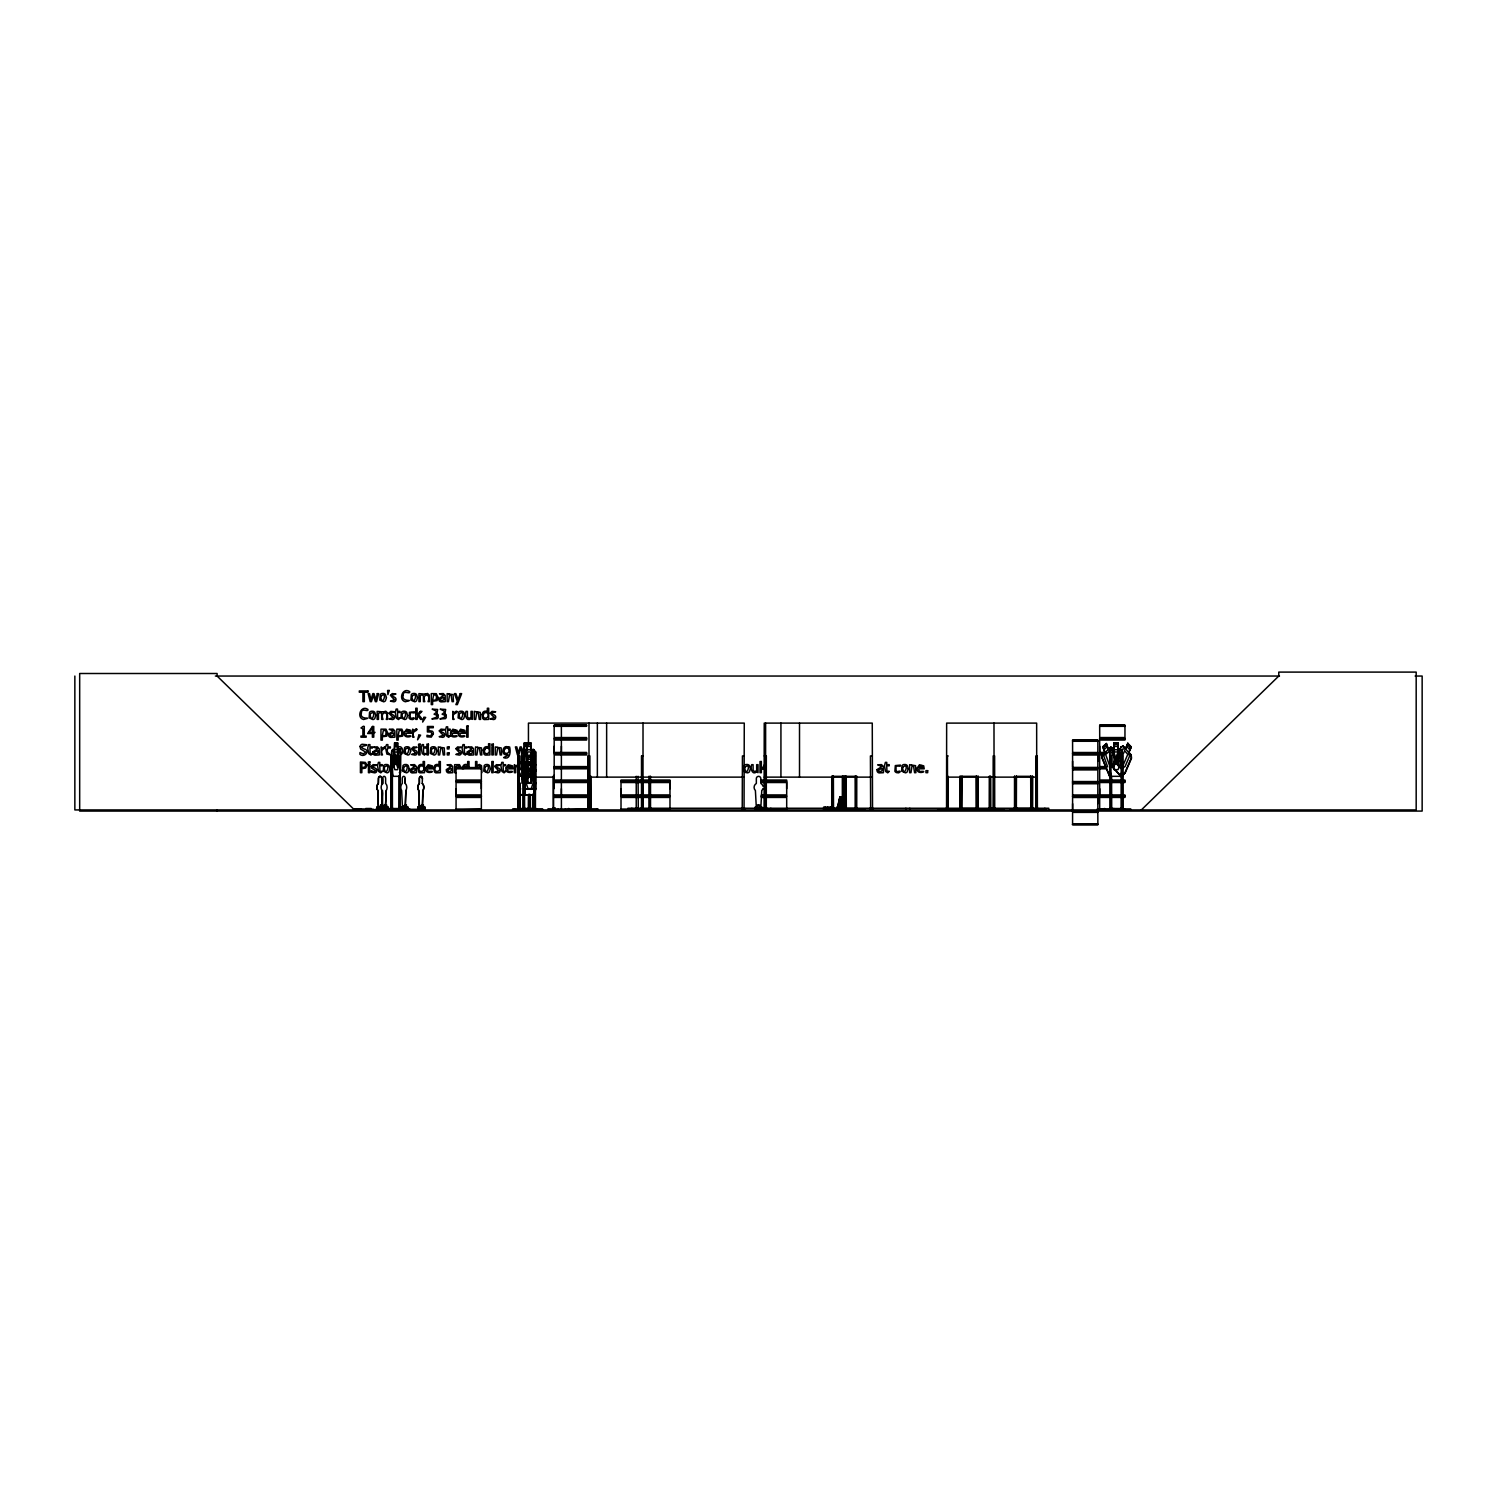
<?xml version="1.0" encoding="UTF-8"?>
<svg xmlns="http://www.w3.org/2000/svg" width="1497" height="1497" viewBox="0 0 1497 1497"><rect width="100%" height="100%" fill="white"/><g stroke="black" fill="none" stroke-linecap="round" stroke-linejoin="round"><path stroke-width="1.5" d="M456.061 794.926L456.061 782.519L481.342 782.519L481.304 794.926L456.061 794.926L456.098 788.732M481.304 788.732L481.304 782.519M560.514 752.448L554.189 752.448L554.208 746.255M586.637 794.926L561.375 794.926L561.394 788.732M586.637 752.448L561.375 752.448L561.394 746.255M648.444 794.926L621.012 794.926L621.03 788.732M669.964 788.732L669.964 782.519L651.027 782.519M786.673 788.732L786.673 782.519L761.393 782.519M1072.601 809.896L1072.601 803.683M1072.601 767.418L1072.601 761.206M1097.825 803.683L1097.825 797.489M1097.825 761.206L1097.825 755.012M1109.052 794.926L1099.677 794.926L1099.715 788.732M1106.021 752.448L1099.677 752.448L1099.715 746.255M776.082 809.652L755.573 809.914M755.835 808.904L786.673 809.072M776.082 808.904L776.101 809.933M386.245 790.547L385.421 807.893L386.245 790.547A4.51 2.975 -90 0 0 385.627 783.455L385.627 778.59A2.245 1.478 -90 0 0 384.149 776.344A2.245 1.478 -90 0 0 382.652 778.59L382.652 783.455A4.51 2.975 -90 0 0 382.034 790.547L382.652 807.893M405.855 790.547L405.238 807.893L405.855 790.547A4.51 2.975 -90 0 0 405.238 783.455L405.238 778.59A2.245 1.478 -90 0 0 403.741 776.344A2.245 1.478 -90 0 0 402.263 778.59L402.263 783.455A4.51 2.975 -90 0 0 401.645 790.547L402.468 807.893M422.229 807.893L422.846 790.547A4.51 2.975 -90 0 0 422.229 783.455L422.435 778.59A2.245 1.478 -90 0 0 420.956 776.344A2.245 1.478 -90 0 0 419.478 778.59L419.478 783.455A4.51 2.975 -90 0 0 418.861 790.547L419.478 807.893M422.229 783.455L422.435 783.455A4.51 2.975 -90 0 1 423.052 790.547L422.435 807.893L419.254 807.893L418.636 790.547A4.51 2.975 -90 0 1 419.254 783.455L419.254 778.59A2.245 1.478 -90 0 1 420.751 776.344A2.245 1.478 -90 0 1 422.229 778.59L422.435 778.59M382.54 790.547C382.933 809.259 380.65 804.376 380.687 806.191M381.81 806.097L382.465 792.699M839.854 807.632L840.304 796.984L839.854 801.232M462.292 768.747L463.322 765.566A3.144 3.144 0 0 1 465.024 764.518A3.649 3.649 0 0 1 467.682 764.986L467.682 761.524L469.029 761.524L469.029 768.223M762.796 768.747L763.826 765.566A3.144 3.144 0 0 1 765.51 764.518M384.093 805.985L385.964 805.161L384.093 805.423M384.355 806.172L386.338 805.704L384.317 805.33M384.598 805.236L386.32 805.573M404.022 805.985L406.099 805.423M404.377 806.172L406.005 806.097L404.882 805.311M421.686 805.311C424.4 807.108 419.572 804.114 422.959 806.191M420.919 805.423L423.09 805.423M380.332 805.33L381.567 805.161M380.388 806.247L382.147 805.536L381.323 806.191M385.927 805.48L384.186 805.498M404.957 805.461L404.078 805.929L406.117 805.779M405.968 806.191L405.107 805.573L406.08 805.536M380.65 806.191L380.65 805.236L381.641 806.191M380.65 805.947L382.184 805.779M758.231 805.947L758.174 805.311M463.677 768.71L464.594 766.127L467.682 766.108M764.181 768.71L765.921 765.734M554.115 809.877L586.656 809.409M1097.862 824.866L1072.357 824.622L1097.862 824.379L1097.825 812.384M1099.715 767.4L1105.984 766.913M1109.67 776.531L1101.904 757.856L1102.316 754.75L1104.786 752.523L1102.746 746.741L1106.545 743.466L1102.933 746.816M1109.726 776.307L1102.222 757.819L1102.503 754.75L1110.942 747.134L1112.758 748.013M838.414 807.632L840.023 796.984L837.01 809.765L839.836 796.984L840.958 796.984L843.447 807.632L843.41 776.176M399.418 776.325L400.522 769.683L399.605 776.325L392.495 776.325M526.551 764.892L528.759 772.471L526.645 780.517L529.508 773.93L531.435 780.349L532.539 780.386L530.219 772.527C534.747 764.873 531.042 760.439 529.451 770.974L526.551 764.892L527.58 761.337M421.144 805.629L421.611 805.573M838.021 807.632L839.967 796.984M534.71 782.65L533.231 789.05L525.129 789.05M533.306 789.256L534.597 782.613M533.493 795.244L534.785 788.601M381.978 808.904L382.034 809.933M533.512 774.117L534.523 769.72L533.288 776.325M937.702 809.765L964.274 809.765M955.872 808.904L955.928 809.933M980.367 809.765L980.423 808.81L980.441 809.933M998.536 808.904L998.593 809.933M1125.22 772.864L1131.545 758.137L1131.171 754.881L1128.944 752.448L1131.32 746.966L1128.588 752.504L1129.524 756.21L1125.108 766.427L1121.515 768.934L1118.315 765.416L1118.484 759.166L1122.881 748.93L1125.388 748.987L1127.877 743.204L1125.519 748.687L1123.18 746.124L1121.066 746.872L1114.76 761.561L1113.469 768.167L1121.515 777.018L1125.108 772.695M1120.86 776.325L1122.17 769.683L1122.002 751.981L1120.748 749.735M1122.32 769.72L1121.028 776.325L1111.073 776.325L1109.651 769.72L1111.261 776.325M579.713 808.904L579.788 809.933M579.695 809.765L597.733 809.802M597.322 808.904L597.266 809.933M523.651 751.045L524.549 746.909M743.279 767.736L744.196 765.566A3.2 3.2 0 0 1 746.049 764.518L747.583 764.518A3.162 3.162 0 0 1 749.417 765.566L750.39 768.691L749.417 771.816A3.162 3.162 0 0 1 747.583 772.845L744.701 772.284L743.279 769.608M514.519 808.904L514.594 809.933M531.547 809.765L531.622 808.81L531.641 809.933M508.269 747.246L509.616 746.909C510.776 751.101 510.383 760.326 503.647 757.632C504.339 756.808 512.386 754.114 505.238 754.731C500.522 753.309 503.46 744.177 508.269 747.246A3.593 3.593 0 0 0 505.612 746.76M536.88 808.904L536.843 809.765M823.612 809.765L864.967 809.802M836.43 808.904L836.505 809.933M1102.073 808.904L1102.166 809.933M1117.772 808.904L1117.866 809.933M533.624 789.05L535.814 782.65L533.755 789.256L525.054 789.256L523.969 782.65M533.868 795.244L535.739 788.601M533.493 776.101L535.402 769.683M535.701 769.72L533.737 776.325M529.451 756.079L531.716 751.831L530.724 756.097M519.347 752.879L520.657 748.743M1104.992 752.598L1103.85 756.172L1107.686 766.969M531.416 767.905L532.614 751.962L530.817 749.735L530.63 743.092L524.343 743.092L524.455 749.735L521.611 751.962L521.611 764.368L523.52 767.905M547.883 809.765L558.138 809.802M1009.876 809.765L1018.746 809.765M522.528 779.712L523.314 780.536M522.135 766.782L523.445 767.587M392.719 749.529L391.671 751.981L392.682 776.325M392.757 749.735L391.578 751.906L391.522 809.933M1072.582 769.907L1097.844 769.907L1097.844 781.864L1072.339 782.22L1097.862 782.519M763.807 808.904L763.957 809.933M1114.872 761.655L1121.066 746.872M524.343 788.638L525.26 762.46M527.861 768.448L525.26 768.448L524.343 770.824M524.268 770.899L525.466 768.448M523.407 807.968L523.407 809.933L523.782 751.906L524.923 749.529M524.979 749.735L523.894 751.981L525.241 795.244M1109.82 769.72L1109.651 751.868L1111.13 749.529L1113.993 749.529M1111.298 749.529L1109.782 751.962L1109.876 809.933M356.249 808.885L355.893 809.896M357.109 809.353L357.072 808.885M360.141 809.896L360.702 808.885M379.415 809.615C383.999 810.008 374.512 808.679 376.103 809.615M376.57 809.877L376.814 806.995L379.733 806.995L379.733 808.885M380.481 809.353L379.359 809.353L379.34 806.995M385.028 806.995L388.172 806.995L387.33 809.615M393.056 808.885L393.093 809.615M397.51 808.885L396.574 809.615M403.516 806.995L403.591 809.615M407.97 809.353L407.97 806.995L404.845 806.995M420.526 806.995L420.582 809.615M425.298 809.896L424.98 806.995L421.836 806.995M359.505 808.885L359.224 809.914M379.677 809.933L380.65 809.933M383.382 809.615L384.617 809.933M518.898 770.824L520.713 768.448L518.972 770.899M518.336 809.933L518.449 751.906L520.376 749.529M520.657 795.244L518.785 788.638L518.561 751.906L520.469 749.735L533.606 749.735M527.599 762.684L525.84 764.892L525.84 777.299L527.599 782.613L530.874 782.613L532.633 777.299L532.633 764.892L530.874 762.684M527.468 749.735L525.69 751.962L526.888 767.905M1114.124 749.735L1112.046 751.962L1112.046 764.368L1114.124 769.683L1118.016 769.683L1120.093 764.368L1120.093 751.962L1118.016 749.735L1118.147 742.886L1113.824 742.886L1113.824 749.529M400.41 753.44L400.878 748.725L397.323 748.893M757.033 809.896L756.153 809.914M761.43 808.885L761.954 806.995L761.954 809.353L760.12 809.877L761.299 809.447M456.098 809.877L481.36 809.39L481.342 797.433L456.061 797.433L456.061 809.39M554.115 767.437L560.496 766.913M561.394 809.877L561.394 797.433L586.637 797.433M1099.565 809.877L1124.977 809.39M1141.35 809.933L1278.775 676.045L1278.775 672.097L1416.181 672.097L1416.181 809.933L74.85 809.933L74.85 676.045M1108.585 749.249L1110.942 747.134M1109.052 751.475L1105.665 754.525L1109.502 765.323M397.323 747.752C401.907 743.579 405.051 752.729 400.672 754.787M476.925 766.707L477.973 765.996A2.302 2.302 0 0 1 479.47 765.772L480.537 768.129M387.012 809.933L387.929 809.914M394.216 809.933L393.299 809.914M423.819 809.933L425.017 809.615L354.602 809.615M424.063 809.615L424.98 809.353L354.284 809.914M355.201 809.933L354.546 808.885L373.408 809.353M383.064 809.914L384.242 809.877M512.573 809.802L542.719 809.802M754.787 809.933L755.199 806.995L755.704 809.896M586.656 766.913L561.132 767.25L586.656 767.437M651.027 797.433L669.982 797.433L669.982 809.39L620.899 809.858M1121.159 747.078L1123.18 746.124M456.005 711.449L454.171 712.572L452.824 711.374L452.824 719.402L454.171 719.402C449.231 713.227 460.009 712.946 456.005 711.449A2.638 2.638 0 0 1 457.072 711.431M415.885 729.207L414.07 730.33L412.704 729.151L412.704 737.179L414.07 737.179C409.13 730.985 419.909 730.723 415.885 729.207A2.638 2.638 0 0 1 416.971 729.189M384.336 746.984A2.638 2.638 0 0 1 385.403 746.947L382.502 748.107L381.155 746.909L381.155 754.937L382.502 754.937C379.471 749.043 384.692 749.567 385.627 746.909L386.544 744.608L387.891 744.608L387.891 746.909L390.38 746.909L390.38 748.032L387.891 748.032C385.552 752.935 389.538 753.197 390.38 754.862L386.881 754.095L385.627 748.032M517.55 764.742A2.638 2.638 0 0 1 518.636 764.724L515.717 765.865L514.369 764.668L514.369 772.695L515.717 772.695L515.717 767.007L518.636 766.127M215.343 676.045L1279.486 676.045M1415.133 676.045L1422.15 676.045L1422.15 811.075L1097.058 811.075M554.152 725.091L586.656 725.091M1099.659 725.091L1124.977 725.091M554.152 725.521L560.496 725.521L554.152 725.558L554.208 737.553L560.514 737.553M561.356 725.521L586.656 725.521L561.356 725.558L561.394 737.553L586.637 737.553M1099.659 725.521L1124.977 725.521L1099.659 725.558L1099.715 737.553L1124.958 737.553L1124.958 725.577M554.208 726.326L560.533 726.326M561.394 726.326L586.618 726.326M1099.715 726.326L1124.921 726.326M554.002 738.414L560.402 738.414M561.207 738.414L586.824 738.414M1099.509 738.414L1125.126 738.414M554.002 739.181L560.402 739.181M561.207 739.181L586.824 739.181M1099.509 739.181L1125.126 739.181M560.514 740.042L554.189 740.042L554.189 752.448M586.637 740.042L561.375 740.042L561.375 752.448M1072.544 740.042L1097.862 740.042M1124.958 740.042L1099.677 740.042L1099.677 752.448M1072.601 752.504L1072.582 740.547L1097.862 740.491L1097.825 752.504M1072.544 740.547L1097.862 740.51M1072.601 741.277L1097.825 741.277M530.93 742.886L524.156 742.886L524.343 749.735M394.628 743.092L397.584 743.092M1113.955 743.092L1118.016 743.092M1102.746 746.741L1105.16 752.598M392.513 749.529L394.721 749.529M397.472 749.529L399.587 749.529L400.616 751.868L400.597 772.695L399.25 772.695M520.264 749.529L524.268 749.529M524.736 749.529L527.356 749.529M529.882 749.529L533.681 749.529M1117.978 749.529L1120.991 749.529L1122.17 751.981L1122.151 769.72M392.57 749.735L399.549 749.735M1111.186 749.735L1120.935 749.735M534.71 788.638L534.335 751.868L534.279 809.933M533.568 749.529L535.701 751.868L535.814 788.638L533.98 795.244L520.544 795.244M1072.582 752.504L1097.844 752.504M554.002 753.309L560.402 753.309M561.207 753.309L586.824 753.309M1072.395 753.365L1098.012 753.365M1099.509 753.309L1105.909 753.309M554.002 754.076L560.402 754.076M561.207 754.076L586.824 754.076M1072.395 754.132L1098.012 754.132M1099.509 754.076L1103.252 754.076M518.711 754.937L517.457 754.937L515.398 746.909L516.821 746.909L518.224 753.122L520.133 746.909L521.255 746.909L522.547 751.045M560.514 754.956L554.189 754.956L554.189 766.913M586.637 754.956L561.375 754.956L561.375 766.913M1103.401 754.956L1099.677 754.956L1099.677 766.913M400.335 755.929L399.699 809.933L399.793 807.968M524.511 755.929L522.94 755.929L523.145 809.933M527.487 755.817L531.192 755.817L531.267 768.653L533.026 770.88L533.026 783.287L531.267 788.601L527.973 788.601L526.214 783.287L526.214 770.88L527.973 768.653L527.973 762.01M535.402 755.929L533.231 755.929L533.231 769.439M643.018 755.929L641.502 755.929L641.502 809.933M744.271 755.929L742.437 755.929L742.213 809.933M764.237 755.929L766.333 755.929L766.296 809.933M872.264 755.929L870.431 755.929L870.636 809.933M946.647 755.929L948.088 755.929M1109.876 755.929L1111.036 755.929L1110.811 809.933M527.674 761.805L531.379 761.805L531.379 768.448M527.674 762.46L525.073 762.46L524.156 764.836M531.005 762.46L533.811 762.46L535.701 764.799M520.563 762.684L521.63 762.684M525.129 762.684L533.419 762.684M527.599 764.892L530.874 764.892L530.874 777.299L527.599 777.299L527.674 755.817M554.208 766.595L560.533 766.595M561.394 766.595L586.618 766.595M1099.715 766.595L1106.04 766.595M456.042 767.568L481.36 767.568M554.152 767.568L560.533 767.437M761.355 767.568L765.173 767.531M1097.844 767.418L1072.582 767.418L1072.582 755.012L1097.844 755.012L1097.825 767.418M1099.659 767.568L1106.021 767.437M456.042 768.036L481.36 767.998M560.496 767.998L554.152 768.055L554.133 788.638L554.021 775.278M561.356 767.998L586.656 768.055M761.355 767.998L765.117 768.036M1099.659 767.998L1105.984 768.036M531.192 768.448L533.924 768.448M1072.395 768.279L1098.012 768.279M456.098 768.803L481.304 768.803M520.675 768.653L521.742 768.653M525.316 768.653L533.606 768.653M554.208 768.803L560.533 768.803M561.394 768.803L586.618 768.803M761.412 768.803L765.192 768.803M1099.715 768.803L1106.04 768.803M1072.395 769.046L1098.012 769.046M391.578 769.72L392.757 776.101M518.449 769.72L520.32 776.325M523.594 769.72L524.511 774.117M534.71 770.787L534.897 788.638M535.814 770.787L533.811 768.448M455.986 772.695L454.639 772.695L454.639 764.668L459.485 764.649L460.945 767.493M832.837 776.325L842.175 776.325M845.637 776.325L854.974 776.325M962.29 776.325L976.4 776.325M1016.781 776.325L1030.89 776.325M535.421 777.13L554.058 777.13M588.995 777.13L744.271 777.13M764.237 777.13L872.264 777.13M946.647 777.13L1036.654 777.13M381.66 778.59L381.866 778.59A2.245 1.647 -90 0 0 380.201 776.344A2.245 1.647 -90 0 0 378.367 778.59L378.367 783.455A4.51 3.312 -90 0 0 377.862 790.547L378.367 807.893L377.862 790.547A4.51 3.312 -90 0 1 378.367 783.455L378.554 778.59A2.245 1.647 -90 0 1 380.201 776.344A2.245 1.647 -90 0 1 381.66 778.59L381.866 783.455A4.51 3.312 -90 0 1 382.54 784.166A4.51 3.312 -90 0 0 381.66 783.455L381.866 783.455M382.652 778.59L382.652 783.455M405.238 778.59L405.238 783.455M554.189 780.031L560.514 780.031M586.637 780.031L561.375 780.031L561.375 768.055M621.012 780.031L648.444 780.031M651.027 780.031L669.982 780.031M761.393 780.031L786.692 780.031M1109.052 780.031L1099.677 780.031L1099.677 768.055M1112.327 780.031L1124.958 780.031M455.893 780.891L481.51 780.891M554.002 780.891L560.402 780.891M561.207 780.891L586.824 780.891M620.843 780.891L648.295 780.891M650.952 780.891L670.169 780.891M761.206 780.891L786.879 780.891M1099.509 780.891L1108.996 780.891M1112.327 780.891L1125.126 780.891M455.893 781.659L481.51 781.659M554.002 781.659L560.402 781.659M561.207 781.659L586.824 781.659M620.843 781.659L648.295 781.659M650.952 781.659L670.169 781.659M761.206 781.659L786.879 781.659M1072.601 781.546L1097.825 781.546M1099.509 781.659L1108.996 781.659M1112.327 781.659L1125.126 781.659M554.189 782.519L560.514 782.519M586.637 782.519L561.375 782.519L561.375 794.926M648.444 782.519L621.012 782.519L621.012 794.926M1109.052 782.519L1099.677 782.519L1099.677 794.926M1112.327 782.519L1124.958 782.519M1072.544 782.987L1097.862 782.968M1072.601 783.754L1097.825 783.754M382.034 790.547L382.446 807.893M520.675 795.019L533.849 795.019M554.189 794.926L560.514 794.926M651.027 794.926L669.982 794.926L669.982 782.519M761.393 794.926L786.692 794.926L786.692 782.519M1072.582 794.982L1097.844 794.982M1112.327 794.926L1124.958 794.926M455.893 795.786L481.51 795.786M554.002 795.786L560.402 795.786M561.207 795.786L586.824 795.786M620.843 795.786L648.295 795.786M650.952 795.786L670.169 795.786M761.206 795.786L786.879 795.786M1072.395 795.843L1098.012 795.843M1099.509 795.786L1108.996 795.786M1112.327 795.786L1125.126 795.786M455.893 796.554L481.51 796.554M554.002 796.554L560.402 796.554M561.207 796.554L586.824 796.554M620.843 796.554L648.295 796.554M650.952 796.554L670.169 796.554M761.206 796.554L786.879 796.554M1072.395 796.61L1098.012 796.61M1099.509 796.554L1108.996 796.554M1112.327 796.554L1125.126 796.554M554.189 797.433L560.514 797.433M648.444 797.433L621.012 797.433L621.012 809.39M761.393 797.433L786.692 797.433L786.692 809.39L755.835 809.652M1109.052 797.433L1099.677 797.433L1099.677 809.39M1112.327 797.433L1124.958 797.433M382.577 804.937L380.837 804.937L380.706 809.353M380.912 806.995L384.055 806.995L384.055 808.885M845.15 807.126L836.729 807.126L836.823 808.249M390.736 807.968L392.513 807.968M398.726 807.968L400.504 807.968L400.429 809.933M524.68 807.968L522.771 807.968L522.865 809.933M528.254 807.968L530.219 807.968L530.237 809.933M532.464 807.968L535.57 807.968M555.069 807.968L553.029 807.968L553.029 809.933M587.778 807.968L591.165 807.968M638.283 807.968L636.019 807.968L636.094 809.933M643.186 807.968L641.334 807.968L641.39 809.933M648.725 807.968L650.69 807.968M742.213 807.968L744.477 807.968L744.533 809.933M764.013 807.968L766.501 807.968L766.52 809.933M831.696 807.968L833.548 807.968M845.094 807.968L846.348 807.968M856.958 807.968L854.955 807.968L855.012 809.933M872.47 807.968L870.206 807.968L870.206 809.933M946.478 807.968L948.237 807.968M989.124 807.968L990.902 807.968M993.016 807.968L994.794 807.968M1035.681 807.968L1037.44 807.968M1109.689 807.968L1111.747 807.968M1121.066 807.968L1123.124 807.968M365.736 808.492L371.275 808.492M388.097 808.492L391.091 808.492M391.802 808.53L399.418 808.53M519.74 808.53L533.643 808.53M648.781 808.53L649.361 809.933M832.931 808.53L838.152 808.53M845.73 808.53L855.573 808.53M961.86 808.53L976.325 808.53M1016.351 808.53L1030.815 808.53M1111.167 808.53L1121.646 808.53M380.837 808.885L410.215 809.353M456.098 809.072L481.304 809.072M560.533 809.072L547.996 808.81L548.052 809.933M561.394 809.072L597.902 808.81L597.752 809.933M621.03 809.072L669.964 809.072M744.683 808.904L744.589 809.765M832.987 808.904L837.74 808.81M844.982 808.81L864.836 808.81L864.798 809.933M872.545 808.904L872.526 809.933L872.264 723.107L764.237 723.107L764.088 809.933M973.761 809.933L973.761 808.81L1003.608 809.802M1046.178 808.848L1027.99 808.81L1027.99 809.933M1097.245 808.904L1130.74 808.904L1130.647 809.933M576.046 809.802L565.698 809.802M973.855 808.848L1003.533 809.652M1097.245 809.652L1130.834 809.802M1072.395 810.756L1098.012 810.756M1073.667 811.075L79.678 811.075L79.678 673.5L217.102 673.5L217.102 676.045L354.508 809.933M1072.395 811.524L1098.012 811.524M1097.844 812.384L1072.582 812.384L1072.582 824.342M1072.601 824.024L1097.825 824.024M1106.32 743.766L1108.36 749.548L1110.868 749.847M444.946 713.788L445.657 709.466L440.193 709.148C441.615 710.345 447.64 710.813 442.083 714.2C450.26 716.614 440.118 718.429 439.893 718.972L445.451 718.635A3.331 3.331 0 0 0 446.349 716.932L444.946 713.788A2.32 2.32 0 0 1 446.2 715.061M436.918 713.788L437.629 709.466L432.165 709.148C433.569 710.345 439.613 710.813 434.055 714.2C442.326 716.689 431.866 718.429 431.866 718.972L437.423 718.635A3.331 3.331 0 0 0 438.303 716.932L436.918 713.788A2.32 2.32 0 0 1 438.172 715.061M1110.774 747.377L1112.664 748.201M1037.159 808.81L1037.122 809.933M540.735 809.765L540.567 809.933M1114.984 808.81L1114.947 809.933M1107.106 809.765L1106.994 809.933M852.036 808.81L852.223 809.933M848.537 809.765L848.462 808.81L848.425 809.933M658.792 809.765L634.148 809.802M525.522 808.81L525.503 809.933M651.644 808.81L651.607 809.933M634.036 808.81L634.017 809.933M1046.216 809.765L1028.102 809.802M1003.495 808.81L1003.477 809.933M409.242 808.904L409.186 809.933M391.054 808.81L391.035 809.933M1127.709 743.204L1131.32 746.966M1127.746 743.522L1130.946 747.022M1123.012 746.124L1131.04 755.012L1131.227 758.1L1124.939 772.695L1121.515 776.737L1113.618 768.073M533.624 762.684L535.514 764.892M533.737 768.653L535.627 770.88M524.025 752.168L522.135 752.186L524.025 756.079M533.25 749.529L534.523 751.868M533.063 749.529L534.392 751.962M521.705 777.299L523.594 780.854M533.456 762.46L534.71 764.799L533.269 762.46M533.456 768.448L534.785 770.88M533.419 768.653L534.597 770.88M399.381 749.529L400.522 751.962M1028.364 808.904L1028.252 809.933M982.762 808.904L982.631 809.933M1106.377 743.466L1108.547 749.548M527.599 757.8L526.083 751.831L528.254 756.079M518.748 769.683L520.469 776.101M518.972 788.601L520.788 795.019M843.316 807.632L840.94 796.984L842.774 807.632M524.268 782.613L525.316 789.05M524.268 788.601L525.428 795.244M842.399 807.632L840.771 796.984L841.464 807.632M459.598 768.129L458.531 765.772A2.302 2.302 0 0 0 457.034 765.996L455.986 766.707L456.061 780.031L481.342 780.031L481.342 768.055M840.509 796.984L840.771 803.365M1123.311 808.81L1123.311 809.933M1123.068 807.968L1122.975 809.933L1122.937 755.929L1121.234 755.929L1121.103 809.933M1122.394 755.929L1122.525 809.933M1122.189 807.968L1122.076 809.933M1121.796 776.176L1121.796 809.933M1121.646 807.968L1121.646 809.933M1117.847 743.092L1117.847 749.735M1113.993 742.886L1113.955 749.735M1114.105 808.53L1114.105 809.933M1113.543 808.53L1113.543 809.933M1111.579 776.176L1111.71 809.933M1111.167 807.968L1111.317 809.933M1110.737 807.968L1110.662 809.933M1109.838 807.968L1109.745 809.933M1104.786 808.53L1104.786 809.933M1104.206 808.53L1104.206 809.933M1097.844 783.025L1097.825 794.982M1097.825 809.896L1097.844 797.489L1072.582 797.489L1072.582 809.896M1072.601 769.907L1072.582 781.864M1072.582 783.025L1072.601 794.982M1048.779 809.933L1048.779 808.249L627.935 808.249L627.935 809.933M1046.141 808.81L1046.141 809.933M1044.85 808.249L1044.85 809.933M1037.384 809.933L1037.271 755.929L1035.83 755.929L1035.737 809.933M1036.747 809.933L1036.654 723.107L946.647 723.107L946.553 809.933M1036.467 776.288L1036.373 809.933M1032.836 809.933L1032.836 807.968L1030.516 807.968L1030.516 809.933M1032.649 776.176L1032.537 809.933M1032.331 776.176L1032.331 809.933M1032.107 807.968L1032.051 809.933M1031.283 807.968L1031.283 809.933M1031.003 776.176L1031.003 809.933M1030.703 776.176L1030.815 809.933M1018.914 809.933L1018.914 808.81L1009.914 808.904L1010.045 809.933M1016.65 809.933L1016.65 807.968L1014.33 807.968L1014.33 809.933M1016.463 776.176L1016.351 809.933M1016.164 776.176L1016.164 809.933M1015.883 807.968L1015.92 809.933M1015.097 807.968L1015.06 809.933M1014.816 776.176L1014.816 809.933M1014.517 776.176L1014.517 809.933M994.719 809.933L994.626 755.929L993.185 755.929L993.091 809.933M993.989 723.107L994.102 809.933M993.821 755.929L993.727 809.933M990.733 776.288L990.827 809.933M990.116 776.288L990.209 809.933M989.929 776.288L989.835 809.933M989.292 776.288L989.199 809.933M985.325 808.81L985.325 809.933M978.346 809.933L978.346 807.968L976.025 807.968L976.025 809.933M978.159 776.176L978.159 809.933M977.859 776.176L977.859 809.933M977.578 807.968L977.578 809.933M976.755 807.968L976.793 809.933M976.512 776.176L976.512 809.933M976.212 776.176L976.325 809.933M964.424 809.933L964.424 808.81L937.721 808.904L937.796 809.933M962.159 809.933L962.159 807.968L959.839 807.968L959.839 809.933L960.026 776.176M961.972 776.176L961.86 809.933M961.673 776.176L961.43 809.933M960.625 807.968L960.569 809.933M960.344 776.176L960.344 809.933M948.088 776.288L948.181 809.933M947.451 755.929L947.545 809.933M947.264 776.288L947.264 809.933M909.82 808.249L909.82 809.933M905.872 808.249L905.872 809.933M872.04 807.968L872.04 809.933M856.771 776.176L856.733 809.933M856.34 807.968L856.34 809.933M856.209 776.176L856.209 809.933M855.704 776.176L855.91 809.933M855.573 807.968L855.573 809.933M855.143 776.176L855.18 809.933M852.878 809.933L852.878 808.81L852.672 809.933M846.179 776.176L846.31 809.933M845.73 807.968L845.73 809.933M845.618 776.176L845.393 809.933L845.113 776.176M844.533 776.176L844.533 807.688M843.99 776.176L843.99 807.688M843.522 807.126L843.522 808.249M842.905 776.176L842.905 803.197M842.774 808.53L842.774 809.933M842.343 776.176L842.343 803.197M842.212 808.53L842.212 809.933M840.921 807.126L840.921 808.249M840.079 808.81L840.079 809.933M838.264 807.126L838.264 808.249M833.38 776.176L833.511 809.933M832.931 807.968L832.931 809.933M832.819 776.176L832.613 809.933M832.313 776.176L832.313 807.688M832.519 807.968L832.519 809.933M832.014 808.249L832.014 807.126L823.593 807.126L823.687 808.249M831.733 776.176L831.733 807.688M830.386 807.126L830.386 808.249M827.766 807.126L827.766 808.249M825.128 807.126L825.128 808.249M823.706 808.81L823.706 809.933M799.51 723.107L799.51 777.13M780.929 723.107L780.929 777.13M770.843 808.249L770.843 809.933M766.913 808.249L766.913 809.933M766.052 755.929L765.846 809.933M765.622 723.107L765.603 809.933M765.51 807.968L765.397 809.933M764.443 807.968L764.443 809.933M759.615 808.885L759.615 804.937L757.557 804.937L757.557 808.885M744.046 809.933L744.271 723.107L528.441 723.107L528.441 743.373M742.643 807.968L742.643 809.933M658.699 808.81L658.699 809.933M650.521 776.288L650.521 809.933M649.941 776.288L649.941 809.933M649.735 807.968L649.642 809.933M648.893 776.288L648.931 809.933L648.781 807.968M643.018 723.107L642.999 809.933M642.4 776.288L642.625 809.933M642.119 755.929L642.307 809.933M642.007 807.968L641.988 809.933M638.059 776.288L638.283 809.933M637.853 807.968L637.853 809.933M636.45 807.968L636.45 809.933M636.244 776.288L636.225 809.933M631.865 808.249L631.865 809.933M606.641 723.107L606.641 777.13M597.359 723.107L597.359 777.13M590.997 776.288L591.109 809.933M590.417 776.288L590.529 809.933M590.005 807.968L590.005 809.933L589.912 755.929L587.965 755.929L587.834 809.933M589.406 807.968L589.406 809.933M589.294 776.288L589.294 809.933M588.995 723.107L588.995 809.933M588.546 776.288L588.415 809.933M588.396 755.929L588.321 809.933M581.192 808.81L581.061 809.933M575.915 809.652L575.802 809.933M568.879 808.53L568.879 809.933M568.523 808.53L568.523 809.933M565.454 808.81L565.454 809.933M558.381 808.81L558.381 809.933M555.331 808.53L555.331 809.933M554.975 808.53L554.975 809.933M554.545 807.968L554.508 809.933M553.871 807.968L553.815 809.933M553.572 776.176L553.572 809.933M553.216 776.176L553.291 809.933M542.569 809.933L542.569 808.81L512.685 808.904L512.816 809.933M536.955 808.81L536.955 809.933M535.589 751.868L535.402 809.933M535.271 807.968L535.215 809.933M535.047 791.932L535.047 809.933M533.83 755.929L534.111 809.933M533.643 809.933L533.624 794.196L533.288 809.933M533.119 807.968L533.119 809.933M532.633 794.196L532.576 809.933L532.52 807.968M530.743 742.886L530.817 749.735M530.817 764.368L530.817 751.962L527.468 751.962L527.468 764.368M530.05 794.402L530.013 809.933M529.47 794.402L529.582 809.933M529.264 807.968L529.302 809.933M529.021 794.402L528.89 809.933M528.441 794.402L528.31 809.933M527.356 742.886L527.3 749.735M527.169 742.886L527.169 749.529M525.41 744.215L525.41 746.423M524.455 751.962L524.511 764.93M524.511 791.932L524.624 809.933M523.913 791.932L524.025 809.933M521.705 764.892L521.929 783.287M520.095 809.933L520.095 807.968L517.794 807.968L517.812 809.933M519.908 769.439L519.908 755.929L517.981 755.929L518.056 809.933M519.908 782.931L519.908 809.933M519.553 782.931L519.74 809.933M519.272 807.968L519.328 809.933M518.972 764.93L518.898 788.638M518.58 807.968L518.636 809.933M481.884 772.695L481.51 765.659L479.358 764.443L476.925 765.566L476.925 761.524L475.578 761.524L475.578 768.223M424.624 806.995L424.624 808.885L418.075 808.885L418.075 806.995M423.426 808.885L423.426 804.937L421.817 804.937L421.817 808.885M423.183 804.937L423.183 808.885M422.06 804.937L422.06 808.885M420.863 808.885L420.863 806.995L417.738 806.995L417.738 809.353M407.633 806.995L407.633 808.885M406.435 808.885L406.435 804.937L404.826 804.937L404.826 808.885M406.192 804.937L406.192 808.885M405.069 804.937L405.182 809.353M403.872 808.885L403.872 806.995L400.728 806.995L400.728 809.353M401.084 806.995L401.084 808.885M400.335 751.962L400.204 809.933M398.876 776.176L398.782 809.933M397.472 742.886L397.379 749.735M394.721 742.886L393.355 764.368L394.834 769.683L397.584 769.683L399.044 764.368L397.678 742.886L394.534 742.886L394.628 749.735M392.439 809.933L392.345 755.929L390.904 755.929L390.904 809.933M391.709 776.176L391.802 809.933M387.817 806.995L387.817 808.885M386.619 808.885L386.619 804.937L385.01 804.937L385.01 808.885M386.376 804.937L386.376 808.885M385.253 804.937L385.253 808.885M383.7 806.995L383.7 809.353M381.267 806.995L381.267 808.885M377.207 806.995L377.207 808.885M217.102 809.933L217.102 811.075M762.927 788.526A4.51 4.51 0 0 1 761.767 790.547L760.832 807.893L756.341 807.893L755.405 790.547A4.51 4.51 0 0 1 756.341 783.455L756.341 778.59A2.245 2.245 0 0 1 758.586 776.344A2.245 2.245 0 0 1 760.832 778.59L760.832 783.455A4.51 4.51 0 0 1 762.927 786.187M409.86 714.724L410.44 717.624A1.965 1.965 0 0 0 411.619 718.373C416.147 716.202 414.37 720.749 410.646 719.327A3.106 3.106 0 0 1 409.018 717.98L409.467 712.291L414.538 711.823C415.474 714.911 409.598 710.214 409.86 714.724M895.73 768.017L896.31 770.918A1.965 1.965 0 0 0 897.489 771.666C902.017 769.495 900.221 774.043 896.516 772.62A3.106 3.106 0 0 1 894.888 771.273L895.318 765.585L900.408 765.098C901.344 768.186 895.449 763.507 895.73 768.017M387.704 732.95L386.75 736.15L382.334 736.767L382.334 740.136L380.968 740.136L380.968 729.151L386.001 729.189L387.704 732.95M403.572 732.95L402.599 736.15L398.183 736.767L398.183 740.136L396.836 740.136L396.836 729.151L401.87 729.189L403.572 732.95M438.003 697.415L437.049 700.615L432.614 701.251L432.614 704.6L431.267 704.6L431.267 693.616L436.301 693.672L438.003 697.415M361.357 713.096C359.299 721.011 374.662 716.408 363.584 719.514C356.024 717.718 360.945 704.488 367.925 709.428C368.749 712.74 361.002 706.996 361.357 713.096M375.747 715.398L374.774 718.523A3.162 3.162 0 0 1 372.94 719.57L369.123 717.868L369.572 712.273A3.2 3.2 0 0 1 371.406 711.225L372.94 711.225A3.162 3.162 0 0 1 374.774 712.273L375.747 715.398M386.432 697.639L385.459 700.764A3.162 3.162 0 0 1 383.625 701.794L379.789 700.109L380.238 694.514A3.2 3.2 0 0 1 382.072 693.467L383.625 693.467A3.162 3.162 0 0 1 385.459 694.514L386.432 697.639M389.875 768.691L388.902 771.816A3.162 3.162 0 0 1 387.068 772.845L383.251 771.161L383.7 765.566A3.2 3.2 0 0 1 385.534 764.518L387.068 764.518A3.162 3.162 0 0 1 388.902 765.566L389.875 768.691M403.123 695.319C401.065 703.253 416.447 698.631 405.369 701.756C397.809 699.941 402.73 686.73 409.71 691.651C410.534 694.982 402.768 689.238 403.123 695.319M407.596 715.398L406.604 718.523A3.162 3.162 0 0 1 404.789 719.57L400.953 717.868L401.402 712.273A3.2 3.2 0 0 1 403.236 711.225L404.789 711.225A3.162 3.162 0 0 1 406.604 712.273L407.596 715.398M409.186 768.691L408.213 771.816A3.162 3.162 0 0 1 406.379 772.845L402.562 771.161L403.011 765.566A3.2 3.2 0 0 1 404.845 764.518L406.379 764.518A3.162 3.162 0 0 1 408.213 765.566L409.186 768.691M410.721 750.933L409.729 754.058A3.162 3.162 0 0 1 407.914 755.087L404.078 753.403L404.527 747.808A3.2 3.2 0 0 1 406.361 746.76L407.914 746.76A3.162 3.162 0 0 1 409.729 747.789L410.721 750.933M417.532 697.639L416.54 700.764A3.162 3.162 0 0 1 414.725 701.794L410.889 700.109L411.338 694.514A3.2 3.2 0 0 1 413.172 693.467L414.725 693.467A3.162 3.162 0 0 1 416.559 694.514L417.532 697.639M436.918 750.933L435.945 754.058A3.162 3.162 0 0 1 434.111 755.087L430.294 753.403L430.743 747.808A3.2 3.2 0 0 1 432.577 746.76L434.111 746.76A3.162 3.162 0 0 1 435.945 747.789L436.918 750.933M464.725 715.398L463.752 718.523A3.162 3.162 0 0 1 461.918 719.57L458.082 717.868L458.531 712.273A3.2 3.2 0 0 1 460.365 711.225L461.918 711.225A3.162 3.162 0 0 1 463.752 712.273L464.725 715.398M490.38 768.691L489.407 771.816A3.162 3.162 0 0 1 487.573 772.845L483.756 771.161L484.205 765.566A3.2 3.2 0 0 1 486.038 764.518L487.573 764.518A3.162 3.162 0 0 1 489.407 765.566L490.38 768.691M908.23 768.691L907.257 771.816A3.162 3.162 0 0 1 905.423 772.845L901.606 771.161L902.055 765.566A3.2 3.2 0 0 1 903.889 764.518L905.423 764.518A3.162 3.162 0 0 1 907.257 765.566L908.23 768.691M404.471 732.276C402.337 740.79 417.495 734.765 407.334 736A2.227 2.227 0 0 1 406.174 735.027L405.781 733.305L411.338 733.305L410.833 730.33L406.623 729.207L404.471 732.276M417.813 767.755L418.58 771.853A2.582 2.582 0 0 0 420.096 772.845L424.474 772.695L424.474 761.524L423.127 761.524L423.127 764.986A3.649 3.649 0 0 0 420.47 764.518A3.144 3.144 0 0 0 418.767 765.566L417.813 767.755M425.953 767.793C423.838 776.325 438.939 770.281 428.797 771.516A2.227 2.227 0 0 1 427.655 770.562L427.263 768.822L432.82 768.822L432.315 765.846L428.105 764.742L425.953 767.793M433.7 767.755L434.448 771.853A2.582 2.582 0 0 0 435.983 772.845L440.361 772.695L440.361 761.524L439.014 761.524L439.014 764.986A3.649 3.649 0 0 0 436.357 764.518A3.144 3.144 0 0 0 434.654 765.566L433.7 767.755M450.709 732.276C448.576 740.79 463.696 734.765 453.554 736A2.227 2.227 0 0 1 452.412 735.027L452.019 733.305L457.577 733.305L457.053 730.33L452.843 729.207L450.709 732.276M458.456 732.276C456.323 740.79 471.443 734.765 461.301 736A2.227 2.227 0 0 1 460.159 735.027L459.747 733.305L465.324 733.305L464.8 730.33L460.589 729.207L458.456 732.276M482.034 714.481L482.801 718.56A2.582 2.582 0 0 0 484.317 719.57L488.696 719.402L488.696 708.231L487.348 708.231L487.348 711.711A3.649 3.649 0 0 0 484.691 711.243A3.144 3.144 0 0 0 482.988 712.273L482.034 714.481M483.25 749.997L483.999 754.095A2.582 2.582 0 0 0 485.533 755.087L489.912 754.937L489.912 743.747L488.565 743.747L488.565 747.228A3.649 3.649 0 0 0 485.907 746.76A3.144 3.144 0 0 0 484.205 747.808L483.25 749.997M506.136 767.793C504.021 776.325 519.122 770.281 508.98 771.516A2.227 2.227 0 0 1 507.839 770.562L507.446 768.822L513.003 768.822L512.498 765.846L508.288 764.742L506.136 767.793M917.343 767.793C915.21 776.325 930.329 770.281 920.187 771.516A2.227 2.227 0 0 1 919.046 770.562L918.653 768.822L924.21 768.822L923.705 765.846L919.476 764.742L917.343 767.793M389.183 690.473L387.891 694.627L387.592 690.473L389.183 690.473M433.363 733.773L431.286 737.123L426.982 736.786L426.982 735.27L430.649 736L431.903 733.755L430.949 731.996L427.412 731.977L427.412 726.475L433.288 726.475L433.288 727.729L428.816 727.729L428.816 730.573L432.259 731.191A2.657 2.657 0 0 1 433.288 732.894L433.363 733.773M367.177 765.229L365.642 768.092L361.844 768.71L361.844 772.695L360.421 772.695L360.421 761.992L365.343 762.366L367.177 765.229M371.368 766.408L371.743 768.279L375.71 770.562L374.007 771.741L371.293 770.693L371.293 772.209L374.699 772.845A3.069 3.069 0 0 0 376.29 772.153C379.789 766.127 365.904 768.298 376.795 765.061L373.09 764.649L371.368 766.408M390.511 695.357C394.721 701.326 397.229 698.65 390.418 701.157L393.842 701.794A3.069 3.069 0 0 0 395.433 701.101C398.913 695.076 385.047 697.246 395.938 694.009L392.233 693.598L390.511 695.357M389.089 713.115C393.299 719.084 395.807 716.408 388.995 718.934L392.42 719.552A3.069 3.069 0 0 0 394.01 718.878C397.491 712.834 383.625 715.005 394.516 711.767L390.811 711.356L389.089 713.115M411.694 748.65C415.904 754.619 418.411 751.943 411.6 754.451L415.025 755.087A3.069 3.069 0 0 0 416.615 754.394C420.096 748.35 406.23 750.54 417.12 747.302L413.415 746.891L411.694 748.65M439.295 730.892C443.505 736.842 446.012 734.166 439.201 736.692L442.625 737.329A3.069 3.069 0 0 0 444.197 736.636C447.697 730.592 433.831 732.763 444.721 729.526L441.016 729.114L439.295 730.892M455.911 748.65C460.103 754.619 462.629 751.943 455.818 754.451L459.242 755.087A3.069 3.069 0 0 0 460.814 754.394C464.313 748.35 450.429 750.54 461.338 747.302L457.633 746.891L455.911 748.65M490.249 713.115C494.44 719.084 496.967 716.408 490.155 718.934L493.58 719.552A3.069 3.069 0 0 0 495.151 718.878C498.651 712.834 484.766 715.005 495.675 711.767L491.97 711.356L490.249 713.115M494.721 766.408C498.931 772.377 501.458 769.701 494.646 772.209L498.052 772.845A3.069 3.069 0 0 0 499.642 772.153C503.142 766.127 489.257 768.298 500.148 765.061L496.443 764.649L494.721 766.408M360.029 746.479L360.665 749.043L365.68 752.112L363.303 753.908L359.991 752.504L359.879 754.301C364.407 758.436 371.05 750.184 363.958 748.912C356.922 745.581 367.551 746.329 366.746 744.739L362.124 744.271A3.406 3.406 0 0 0 360.534 745.394L360.029 746.479M370.115 714.05C371.106 726.475 377.749 707.594 370.115 714.05M380.799 696.273C381.791 708.717 388.434 689.836 380.799 696.273M384.242 767.325C385.234 779.769 391.877 760.888 384.242 767.325M401.963 714.05C402.936 726.475 409.598 707.594 401.963 714.05M405.088 749.567C406.061 761.992 412.723 743.111 405.088 749.567M403.554 767.325C404.546 779.769 411.207 760.888 403.554 767.325M411.9 696.273C412.891 708.717 419.534 689.836 411.9 696.273M431.286 749.567C432.277 761.992 438.92 743.111 431.286 749.567M459.092 714.05C460.084 726.475 466.727 707.594 459.092 714.05M484.747 767.325C485.739 779.769 492.401 760.888 484.747 767.325M744.758 767.325C745.749 779.769 752.392 760.888 744.758 767.325M902.597 767.325C903.589 779.769 910.232 760.888 902.597 767.325M398.52 767.212L397.51 767.231L395.938 761L393.393 767.456L395.32 759.522L393.617 751.831L395.9 758.025L398.408 751.943L396.537 759.578L398.52 767.212M386.32 733.1L385.403 735.682L382.334 735.663L383.344 730.461L385.627 730.63L386.32 733.1M402.169 733.1L401.271 735.682L398.183 735.663L399.194 730.461L401.477 730.63L402.169 733.1M436.619 697.565L435.702 700.166L432.614 700.147L433.643 694.945L435.926 695.113L436.619 697.565M419.291 767.418C417.083 773.537 426.757 772.302 423.127 766.108L420.432 765.884L419.291 767.418M435.178 767.418C432.97 773.537 442.625 772.302 439.014 766.108L436.319 765.884L435.178 767.418M483.512 714.125C481.304 720.244 490.96 719.009 487.348 712.834L484.654 712.591L483.512 714.125M484.729 749.66C482.521 755.779 492.176 754.544 488.565 748.35L485.87 748.126L484.729 749.66M372.959 751.831L372.865 752.598A2.751 2.751 0 0 0 373.296 754.076L373.576 754.451A2.433 2.433 0 0 0 375.298 755.162L379.265 754.937L379.209 748.743L377.375 746.853L373.52 747.078C378.704 749.623 379.396 747.377 372.959 751.831M388.64 734.073L388.546 734.84A2.751 2.751 0 0 0 388.977 736.318L389.257 736.692A2.433 2.433 0 0 0 390.979 737.403L394.927 737.179L394.89 730.985L393.037 729.076L389.201 729.32C394.385 731.865 395.077 729.619 388.64 734.073M410.103 769.589L410.01 770.375A2.751 2.751 0 0 0 410.44 771.834L410.721 772.209A2.433 2.433 0 0 0 412.461 772.92L416.409 772.695L416.353 766.52L414.519 764.611L410.665 764.836C415.848 767.381 416.559 765.154 410.103 769.589M438.939 698.556L438.846 699.324A2.751 2.751 0 0 0 439.276 700.783L439.557 701.157A2.433 2.433 0 0 0 441.278 701.868L445.227 701.644L445.189 695.469L443.337 693.56L439.5 693.785C444.684 696.33 445.376 694.103 438.939 698.556M446.443 769.589L446.349 770.375A2.751 2.751 0 0 0 446.78 771.834L447.06 772.209A2.433 2.433 0 0 0 448.782 772.92L452.749 772.695L452.693 766.52L450.859 764.611L447.004 764.836C452.188 767.381 452.88 765.154 446.443 769.589M467.326 751.831L467.251 752.598A2.751 2.751 0 0 0 467.663 754.076L467.962 754.451A2.433 2.433 0 0 0 469.684 755.162L473.632 754.937L473.576 748.743L471.742 746.853L467.906 747.078C473.071 749.623 473.782 747.377 467.326 751.831M877.13 769.589L877.036 770.375A2.751 2.751 0 0 0 877.448 771.834L877.747 772.209A2.433 2.433 0 0 0 879.469 772.92L883.417 772.695L883.361 766.52L881.527 764.611L877.691 764.836C882.856 767.381 883.567 765.154 877.13 769.589M504.433 749.567C502.3 755.367 511.806 754.245 508.269 748.35L506.005 747.939L504.433 749.567M1112.346 751.943L1114.984 759.578L1112.234 767.456L1113.525 767.418L1115.826 761L1119.213 767.568L1116.706 759.522L1119.307 751.943L1118.053 751.999L1115.883 758.025L1113.693 751.999L1112.346 751.943M365.698 765.266L364.688 767.156L361.844 767.493L361.844 763.227L364.912 763.638L365.698 765.266M374.344 751.981L374.643 753.571L376.402 753.852L377.918 752.954L377.918 750.727L374.344 751.981M390.025 734.222L390.324 735.794L392.064 736.075L393.599 735.195L393.599 732.969L390.025 734.222M411.507 769.739L411.806 771.329L413.546 771.61L415.062 770.73L415.062 768.485L411.507 769.739M440.324 698.687L440.623 700.278L442.364 700.559L443.898 699.679L443.898 697.452L440.324 698.687M447.828 769.739L448.146 771.329L449.886 771.61L451.402 770.73L451.402 768.485L447.828 769.739M468.729 751.981L469.029 753.571L470.769 753.852L472.285 752.954L472.285 750.727L468.729 751.981M878.514 769.739L878.814 771.329L880.554 771.61L882.07 770.73L882.07 768.485L878.514 769.739M377.281 693.616L375.934 699.829L373.988 693.616L372.865 693.616L370.957 699.829L369.553 693.616L368.15 693.616L370.189 701.644L371.443 701.644L373.389 695.469L375.354 701.644L376.589 701.644L378.629 693.616L377.281 693.616M405.986 731.378L410.028 732.258L408.55 730.068L405.986 731.378M427.45 766.894L431.51 767.793L430.013 765.603L427.45 766.894M452.206 731.378L456.248 732.258L454.77 730.068L452.206 731.378M459.953 731.378L463.995 732.258L462.517 730.068L459.953 731.378M507.651 766.894L511.693 767.793L510.215 765.603L507.651 766.894M918.84 766.894L922.882 767.793L921.404 765.603L918.84 766.894M363.153 726.438L360.964 727.935L362.892 728.908L362.892 736.075L360.964 736.075L360.964 737.179L366.166 737.179L366.166 736.075L364.276 736.075L364.276 726.438L363.153 726.438M418.842 735.121L417.569 739.836L420.638 735.121L418.842 735.121M423.913 717.362L422.641 722.059L425.709 717.362L423.913 717.362M460.234 693.616L458.045 699.567L455.855 693.616L454.396 693.616L457.315 701.251L455.874 704.6L457.334 704.6L461.637 693.616L460.234 693.616M955.442 808.848L955.442 809.933L955.516 808.81M1124.603 750.82L1120.205 761.037L1123.405 764.555L1127.802 754.338L1124.603 750.82M1127.915 745.057L1127.129 746.872L1129.187 749.136L1129.973 747.321L1127.915 745.057M520.469 762.46L518.673 764.836L520.469 762.46M372.379 728.16L368.767 732.351L372.379 732.351L372.379 728.16M372.435 726.475L367.644 733.493L372.379 733.493L372.379 737.179L373.763 737.179L373.763 733.493L375.036 732.351L373.763 732.351L373.763 726.475L372.435 726.475M420.301 711.374L417.12 714.78L417.12 708.231L415.773 708.231L415.773 719.402L417.12 719.402L417.644 715.529L420.638 719.402L422.416 719.402L418.673 714.743L421.967 711.374L420.301 711.374M383.382 711.954L377.132 711.374L377.132 719.402L378.479 719.402L378.479 713.414L380.35 712.441L381.641 713.751L381.698 719.402L383.045 719.402C379.359 710.888 390.118 710.495 386.245 719.402L387.592 719.402L387.424 712.759L385.739 711.206L383.382 711.954M425.167 694.178L418.917 693.616L418.917 701.644L420.264 701.644L420.264 695.656L422.117 694.683L423.426 695.974L423.464 701.644L424.811 701.644C421.144 693.111 431.903 692.737 428.03 701.644L429.377 701.644L429.209 695.001L427.506 693.448L425.167 694.178M1106.058 745.281L1103.888 747.246L1104.561 749.174L1106.732 747.209L1106.058 745.281M449.081 694.028L447.135 693.616L447.135 701.644L448.482 701.644L449.53 694.945A2.302 2.302 0 0 1 451.027 694.72L452.094 701.644L453.441 701.644L453.067 694.608L449.081 694.028M476.271 711.805L474.306 711.374L474.306 719.402L475.672 719.402L476.701 712.722A2.302 2.302 0 0 1 478.198 712.478L479.265 719.402L480.631 719.402L480.238 712.366L476.271 711.805M440.249 747.321L438.303 746.909L438.303 754.937L439.65 754.937L440.698 748.238A2.302 2.302 0 0 1 442.195 748.013L443.262 754.937L444.609 754.937L444.235 747.901L440.249 747.321M477.487 747.321L475.522 746.909L475.522 754.937L476.888 754.937L477.917 748.238A2.302 2.302 0 0 1 479.414 748.013L480.481 754.937L481.828 754.937L481.454 747.901L477.487 747.321M497.172 747.321L495.226 746.909L495.226 754.937L496.574 754.937L497.622 748.238A2.302 2.302 0 0 1 499.119 748.013L500.185 754.937L501.532 754.937L501.158 747.901L497.172 747.321M911.579 765.079L909.615 764.668L909.615 772.695L910.962 772.695L912.01 765.996A2.302 2.302 0 0 1 913.507 765.772L914.573 772.695L915.921 772.695L915.546 765.659L911.579 765.079M471.012 718.523C466.596 722.564 464.295 714.593 466.054 711.374L467.401 711.374L467.457 717.007L468.917 718.354L471.012 717.381L471.012 711.374L472.36 711.374L472.36 719.402L471.012 718.523M756.677 771.816C752.261 775.839 749.96 767.886 751.719 764.668L753.066 764.668L753.122 770.3L754.6 771.629L756.677 770.656L756.677 764.668L758.025 764.668L758.025 772.695L756.677 771.816M399.905 718.13L397.678 717.886L397.51 712.497L399.98 712.497L399.98 711.374L397.51 711.374L397.51 709.073L396.144 709.073L395.245 712.497L396.312 718.13L398.501 719.57L399.98 718.13M372.36 753.646L370.133 753.403L369.946 748.032L372.435 748.032L372.435 746.909L369.946 746.909L369.946 744.608L368.599 744.608L367.682 748.032L368.749 753.646L370.938 755.087L372.435 753.646M450.11 735.888L447.884 735.645L447.697 730.274L450.185 730.274L450.185 729.151L447.697 729.151L447.697 726.831L446.349 726.831L445.451 730.274L446.518 735.888L448.688 737.329L450.11 735.888M425.878 753.646L423.651 753.403L423.464 748.032L425.953 748.032L425.953 746.909L423.464 746.909L423.464 744.608L422.117 744.608L421.2 748.032L422.266 753.646L424.456 755.087L425.953 753.646M382.203 771.404L379.976 771.161L379.789 765.79L382.278 765.79L382.278 764.668L379.789 764.668L379.789 762.366L378.442 762.366L377.525 765.79L378.591 771.423L380.781 772.864L382.278 771.404M466.727 753.646L464.5 753.403L464.313 748.032L466.802 748.032L466.802 746.909L464.313 746.909L464.313 744.608L462.966 744.608L462.049 748.032L463.116 753.646L465.305 755.087L466.727 753.646M505.556 771.404L503.329 771.161L503.142 765.79L505.63 765.79L505.63 764.668L503.142 764.668L503.142 762.366L501.794 762.366L500.877 765.79L501.944 771.423L504.133 772.864L505.556 771.404M889.162 771.404L886.935 771.161L886.748 765.79L889.237 765.79L889.237 764.668L886.748 764.668L886.748 762.366L885.401 762.366L884.484 765.79L885.55 771.423L887.74 772.864L889.162 771.404M367.925 690.94L359.317 690.94L359.317 692.213L362.91 692.213L362.91 701.644L364.332 701.644L364.332 692.213L367.925 692.213L367.925 690.94M468.056 725.989L466.708 725.989L466.708 737.179L468.056 737.179L468.056 725.989M397.079 744.215L395.32 744.215L395.32 746.423L397.079 746.423L397.079 744.215M420.133 744.159L418.599 744.159L418.599 745.562L420.133 745.562L420.133 744.159M428.423 744.159L426.888 744.159L426.888 745.562L428.423 745.562L428.423 744.159M493.336 744.159L491.802 744.159L491.802 745.562L493.336 745.562L493.336 744.159M530.219 744.215L528.067 744.215L528.067 746.423L530.219 746.423L530.219 744.215M1117.323 744.215L1114.816 744.215L1114.816 746.423L1117.323 746.423L1117.323 744.215M420.039 746.909L418.692 746.909L418.692 754.937L420.039 754.937L420.039 746.909M428.329 746.909L426.982 746.909L426.982 754.937L428.329 754.937L428.329 746.909M449.006 746.909L447.285 746.909L447.285 748.949L449.006 748.949L449.006 746.909M493.243 746.909L491.895 746.909L491.895 754.937L493.243 754.937L493.243 746.909M397.584 751.962L394.834 751.962L394.834 764.368L397.584 764.368L397.584 751.962M1118.016 751.962L1114.124 751.962L1114.124 764.368L1118.016 764.368L1118.016 751.962M449.006 752.879L447.285 752.879L447.285 754.937L449.006 754.937L449.006 752.879M530.294 757.145L528.179 757.145L528.179 759.353L530.294 759.353L530.294 757.145M493.149 761.524L491.802 761.524L491.802 772.695L493.149 772.695L493.149 761.524M761.355 761.524L760.008 761.524L760.008 772.695L761.355 772.695L761.355 761.524M369.89 761.936L368.356 761.936L368.356 763.32L369.89 763.32L369.89 761.936M530.668 763.133L528.553 763.133L528.553 765.341L530.668 765.341L530.668 763.133M369.796 764.668L368.449 764.668L368.449 772.695L369.796 772.695L369.796 764.668M927.672 770.656L925.951 770.656L925.951 772.695L927.672 772.695L927.672 770.656M531.267 770.88L527.973 770.88L527.973 783.287L531.267 783.287L531.267 770.88M518.785 782.65L520.544 789.256L518.86 782.613M835.7 808.848L835.625 809.933L835.719 808.904"/></g></svg>
